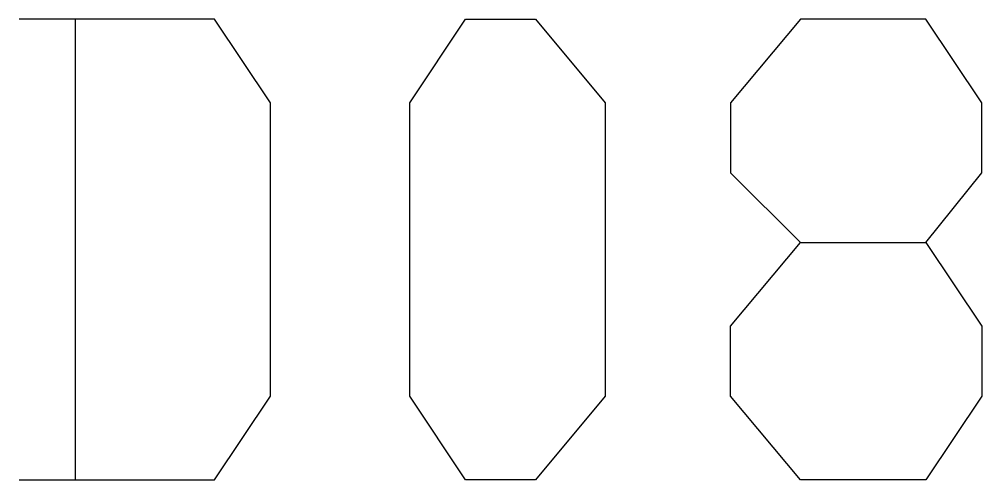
# Model space of a CAD drawing. Header units: millimetres. Extents: x 43 to 809, y -752 to -31.
# Drawn here: x 676.36 to 684.64, y -664.48 to -660.52 of the extents above; entities that cross this region are included whole.
import ezdxf

# ---------------------------------------------------------------- set-up
doc = ezdxf.new("R2010")
doc.units = ezdxf.units.MM
doc.layers.add('PDF_LINES', color=4, linetype='Continuous')

msp = doc.modelspace()

# ---------------------------------------------------------------- linework, layer by layer
at = {"layer": 'PDF_LINES'}
for p, q in [((678.04, -660.52), (676.36, -660.52)), ((676.84, -660.52), (676.84, -664.48)), ((678.52, -661.24), (678.04, -660.52)), ((679.72, -661.24), (680.2, -660.52)), ((680.2, -660.52), (680.8, -660.52)), ((680.8, -660.52), (681.4, -661.24)), ((683.08, -660.52), (682.48, -661.24)), ((684.16, -660.52), (683.08, -660.52)), ((684.64, -661.24), (684.16, -660.52)), ((678.52, -663.76), (678.52, -661.24)), ((679.72, -663.76), (679.72, -661.24)), ((681.4, -661.24), (681.4, -663.76)), ((682.48, -661.24), (682.48, -661.84)), ((684.64, -661.84), (684.64, -661.24)), ((682.48, -661.84), (683.08, -662.44)), ((684.16, -662.44), (684.64, -661.84)), ((682.48, -663.16), (683.08, -662.44)), ((683.08, -662.44), (684.16, -662.44)), ((684.16, -662.44), (684.64, -663.16)), ((682.48, -663.76), (682.48, -663.16)), ((684.64, -663.16), (684.64, -663.76)), ((678.04, -664.48), (678.52, -663.76)), ((680.2, -664.48), (679.72, -663.76)), ((681.4, -663.76), (680.8, -664.48)), ((683.08, -664.48), (682.48, -663.76)), ((684.64, -663.76), (684.16, -664.48)), ((676.36, -664.48), (678.04, -664.48)), ((680.8, -664.48), (680.2, -664.48)), ((684.16, -664.48), (683.08, -664.48))]:
    msp.add_line(p, q, dxfattribs=at)

doc.saveas('drawing.dxf')
